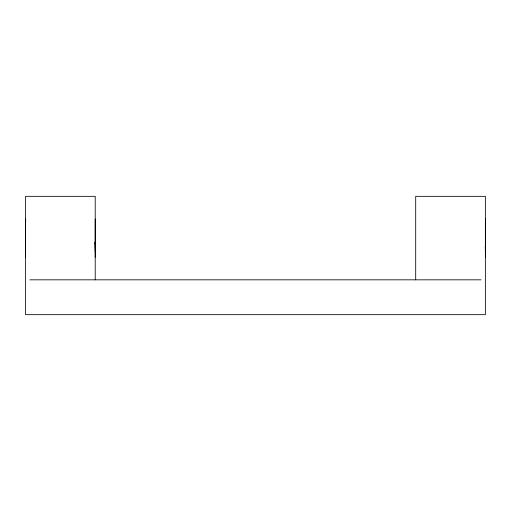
<?xml version="1.0" encoding="UTF-8"?>
<svg xmlns="http://www.w3.org/2000/svg" width="511" height="511" viewBox="0 0 511 511"><rect width="100%" height="100%" fill="white"/><g stroke="black" fill="none" stroke-linecap="round" stroke-linejoin="round"><path stroke-width="0.77" d="M25.55 257.295L25.55 218.976M95.218 257.295L95.218 218.976M485.45 239.34L485.45 257.257L485.45 219.015L485.45 236.932M29.906 279.83L481.011 279.83M415.699 279.83L415.699 196.333L485.367 196.333L485.367 314.667L25.55 314.667L25.55 196.333L95.218 196.333L95.218 279.83M25.556 224.878A18.939 1.891 84.2 0 1 25.812 220.465M94.797 242.176A18.939 1.891 84.2 0 1 95.212 251.393M485.226 246.615A18.939 1.891 84.2 0 1 485.361 251.393"/></g></svg>
